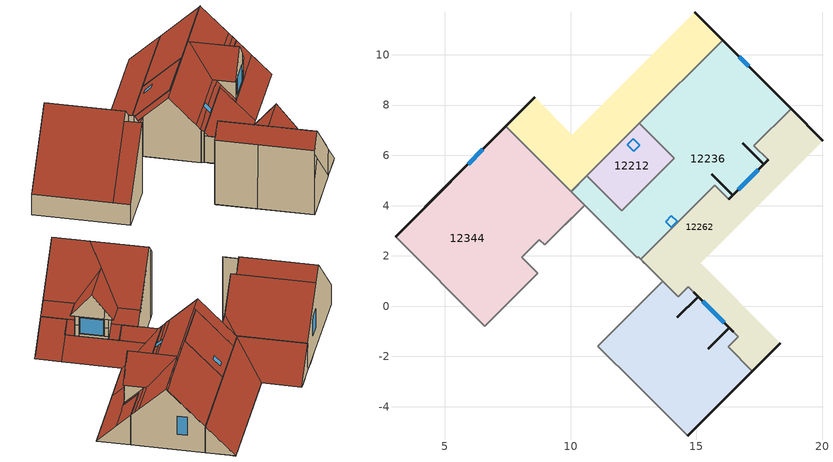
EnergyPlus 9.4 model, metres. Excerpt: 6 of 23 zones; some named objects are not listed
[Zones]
12286
 floor outside (21): 14.9,0.55 15.07,0.38 14.24,-0.45 14.07,-0.28 z4.62; 16.3,-0.85 16.47,-1.02 15.64,-1.85 15.47,-1.68 z4.62
 floor to 14135 (4): 14.65,-5.16 12.17,-2.67 12.46,-2.39 14.94,-4.87 z2.44
 floor to 14153 (4): 11.11,-1.61 11.08,-1.59 11.37,-1.3 11.4,-1.33 z2.44
 floor to 14175 (4): 12.17,-2.67 11.11,-1.61 11.4,-1.33 12.46,-2.39 z2.44; 14.94,-4.87 11.37,-1.3 12.22,-0.46 15.79,-4.03 z2.44
 floor to 14199 (4): 15.79,-4.03 14.82,-3.06 16.27,-1.62 17.23,-2.58 z2.44; 14.82,-3.06 13.3,-1.54 15.15,0.3 16.67,-1.22 z2.44
 floor to 14207 (4): 14.74,-0.1 14.27,0.37 14.67,0.77 15.15,0.3 z2.44; 13.3,-1.54 12.22,-0.46 13.66,0.99 14.74,-0.1 z2.44
 wall outside (7): 15.07,0.38,3.44 14.24,-0.45,4.62 15.07,0.38,4.62; 16.3,-0.85,3.44 16.3,-0.85,4.62 15.47,-1.68,4.62; 14.65,-5.16,4.64 15.15,-4.66,5.34 14.65,-5.16,6.04; 17.2,-2.61,2.44 17.23,-2.58,2.44 17.23,-2.58,4.01 15.15,-4.66,6.95 14.65,-5.16,6.25 14.65,-5.16,6.04
 wall to 14175 (14): 13.66,0.99,2.44 11.33,-1.34,2.44 11.33,-1.34,6.6 11.58,-1.09,6.95 13.66,0.99,4.01
 wall to 433 (5): 14.65,-5.16,2.44 17.2,-2.61,2.44 15.15,-4.66,5.34 14.65,-5.16,4.64
 wall to 12219 (14): 12.62,-3.12 14.65,-5.16 z2.44:6.25
 wall to 12262 (5): 16.3,-0.85 16.11,-0.66 z3.59:4.1; 16.67,-1.22 16.3,-0.85 / 15.26,0.19 14.67,0.77 z2.44:3.44; 16.3,-0.85 15.26,0.19 z2.44:3.59; 15.26,0.19 15.07,0.38 z3.44:4.1; 16.3,-0.85 16.11,-0.66 / 15.26,0.19 15.07,0.38 z4.1:4.62; 16.11,-0.66 15.26,0.19 z3.59:4.62; 14.27,0.37 13.66,0.99 / 17.23,-2.58 16.27,-1.62 z2.44:4.01; 16.11,-0.66,4.62 14.9,0.55,4.62 15.68,-0.24,6 16.11,-0.66,5.25; 16.47,-1.02,4.62 16.11,-0.66,4.62 16.11,-0.66,5.25; 16.27,-1.62,2.44 16.67,-1.22,2.44 16.67,-1.22,3.44 16.27,-1.62,4.01; 14.67,0.77,2.44 14.27,0.37,2.44 14.27,0.37,4.01 14.67,0.77,3.44
 wall to 12313 (13): 11.33,-1.34,2.44 11.08,-1.59,2.44 11.08,-1.59,6.25 11.33,-1.34,6.6
 wall to 12306 (13): 11.08,-1.59 12.62,-3.12 z2.44:6.25
 window inside (Project internal glazing - 1002): 16.08,-0.63 15.29,0.16 z3.63:4.58
 roof outside (17): 15.07,0.38,3.44 14.67,0.77,3.44 14.27,0.37,4.01 14.66,-0.02,4.01; 16.67,-1.22,3.44 16.3,-0.85,3.44 15.9,-1.26,4.01 16.27,-1.62,4.01; 16.8,-3.01,4.62 15.64,-1.85,4.62 13.88,-2.05,6 13.74,-3.25,6.95 15.15,-4.66,6.95; 14.07,-0.28,4.62 13.23,0.56,4.62 11.58,-1.09,6.95 13.74,-3.25,6.95; 17.23,-2.58,4.01 15.9,-1.26,4.01 15.47,-1.68,4.62 16.8,-3.01,4.62; 14.66,-0.02,4.01 13.66,0.99,4.01 13.23,0.56,4.62 14.24,-0.45,4.62; 14.9,0.55,4.62 14.07,-0.28,4.62 13.88,-2.05,6 15.68,-0.24,6; 11.08,-1.59,6.25 14.65,-5.16,6.25 15.15,-4.66,6.95 11.58,-1.09,6.95; 15.64,-1.85,4.62 16.47,-1.02,4.62 15.68,-0.24,6 13.88,-2.05,6
12344
 floor to 14164 (4): 6.59,-0.79 5.95,-0.15 8.05,1.94 8.69,1.31 z2.44; 5.95,-0.15 3.03,2.77 5.84,5.57 8.76,2.65 z2.44; 8.97,2.43 5.84,5.57 6.02,5.75 9.16,2.62 z2.44
 floor to 14218 (4): 9.16,2.62 7.94,3.84 9.34,5.24 10.56,4.02 z2.44
 floor to 14229 (4): 7.94,3.84 6.02,5.75 6.93,6.66 8.85,4.74 z2.44
 floor to 14236 (4): 8.85,4.74 6.93,6.66 7.42,7.16 9.34,5.24 z2.44
 wall outside (7): 7.42,7.16,2.44 3.03,2.77,2.44 3.03,2.77,3.63 5.38,5.11,6.95 7.42,7.16,4.06
 wall to 14175 (14): 8.69,1.31 8.05,1.94 z2.44:6.6; 8.97,2.43 10.56,4.02 z2.44:4.77; 8.76,2.65 8.97,2.43 z2.44:6.3; 8.05,1.94,2.44 8.76,2.65,2.44 8.76,2.65,6.3 8.3,2.19,6.95 8.05,1.94,6.6; 8.97,2.43,4.77 10.05,3.51,4.77 8.97,2.43,6.3
 wall to 12226 (5): 10.02,4.56 7.42,7.16 z2.44:4.06
 wall to 12236 (14): 10.56,4.02 10.02,4.56 z2.44:4.06; 10.56,4.02,4.06 10.05,4.53,4.06 10.56,4.02,4.77
 wall to 12313 (13): 6.59,-0.79,2.44 8.69,1.31,2.44 8.69,1.31,6.6 6.59,-0.79,3.63
 wall to 12332 (5): 3.03,2.77 6.59,-0.79 z2.44:3.63
 window (1.44UPVC Frame 20YO Dbl LoE (e2=.1) Clr 3mm/13mm Air - 1001): 6.5,6.23 5.92,5.66 z3.67:4.79
 roof outside (17): 5.95,-0.15,3.63 6.59,-0.79,3.63 8.69,1.31,6.6 8.05,1.94,6.6; 3.03,2.77,3.63 5.95,-0.15,3.63 8.3,2.19,6.95 5.38,5.11,6.95; 8.76,2.65,6.3 5.84,5.57,6.3 5.38,5.11,6.95 8.3,2.19,6.95; 10.05,4.53,4.06 7.42,7.16,4.06 5.84,5.57,6.3 8.97,2.43,6.3 10.05,3.51,4.77; 10.05,4.53,4.06 10.05,3.51,4.77 10.56,4.02,4.77
12212
 floor to 14175 (4): 12.04,3.79 10.65,5.19 10.73,5.27 12.12,3.88 z2.44
 floor to 14247 (4): 12.12,3.88 10.73,5.27 12.74,7.28 14.13,5.88 z2.44
 wall to 12226 (5): 12.74,7.28 10.65,5.19 z2.44:4.01
 wall to 12236 (14): 12.04,3.79 14.13,5.88 z2.44:5.98; 10.65,5.19,2.44 12.04,3.79,2.44 12.04,3.79,5.98 10.65,5.19,4.01; 14.13,5.88,2.44 12.74,7.28,2.44 12.74,7.28,4.01 14.13,5.88,5.98
 roof outside (17): 12.74,7.28,4.01 10.65,5.19,4.01 12.04,3.79,5.98 14.13,5.88,5.98
 skylight (1.44UPVC Frame 20YO Dbl LoE (e2=.1) Clr 3mm/13mm Air - 1001): 12.48,6.65,4.27 12.25,6.42,4.27 12.5,6.16,4.63 12.74,6.4,4.63
12226
 floor outside (21): 8.57,8.3 10.05,6.82 9.84,6.6 8.36,8.09 z2.44; 14.93,11.7 15.14,11.48 10.05,6.39 9.84,6.6 z2.44
 floor to 14175 (12): 10.16,4.7 10.12,4.75 10.68,5.31 10.73,5.27 z2.44
 floor to 14218 (12): 10.02,4.56 9.34,5.24 9.48,5.38 10.16,4.7 z2.44
 floor to 14236 (12): 9.34,5.24 9.12,5.46 9.26,5.6 9.48,5.38 z2.44; 10.12,4.75 9.26,5.6 9.83,6.17 10.68,5.31 z2.44; 9.12,5.46 7.42,7.16 8.36,8.09 10.05,6.39 z2.44
 floor to 14247 (12): 10.73,5.27 9.83,6.17 15.14,11.48 16.04,10.58 z2.44
 wall outside (7): 8.57,8.3,2.44 7.42,7.16,2.44 7.42,7.16,4.06; 16.04,10.58,2.44 14.93,11.7,2.44 16.04,10.58,4.01
 wall to 12236 (6): 12.74,7.28 16.04,10.58 z2.44:4.01; 10.65,5.19,3.17 10.65,5.19,4.01 10.05,4.59,4.01; 10.02,4.56,2.44 10.65,5.19,2.44 10.65,5.19,3.17 10.02,4.56,4.06
 roof outside (19): 14.93,11.7,2.44 10.05,6.82,2.44 10.05,4.59,4.01 16.04,10.58,4.01; 10.05,6.82,2.44 8.57,8.3,2.44 7.42,7.16,4.06 10.02,4.56,4.06 10.05,4.59,4.01
12236
 floor outside (21): 17.02,6.65 17.85,5.82 17.68,5.65 16.85,6.49 z4.62; 15.62,5.25 16.45,4.42 16.28,4.25 15.45,5.08 z4.62
 floor to 14175 (4): 12.65,1.93 10.96,3.62 10.99,3.65 12.68,1.97 z2.44; 12.78,1.87 10.99,3.65 11.14,3.8 12.92,2.01 z2.44; 11.04,3.83 10.16,4.7 10.2,4.74 11.07,3.86 z2.44; 13.37,2.46 12.04,3.79 12.12,3.88 13.45,2.54 z2.44; 12.92,2.01 10.2,4.74 10.65,5.19 13.37,2.46 z2.44
 floor to 14218 (4): 10.96,3.62 10.02,4.56 10.16,4.7 11.1,3.76 z2.44
 floor to 14247 (4): 16.28,4.25 15.72,4.81 17.29,6.38 17.85,5.82 z2.44; 14.13,5.88 12.74,7.28 16.04,10.58 17.43,9.19 z2.44; 13.45,2.54 12.12,3.88 17.43,9.19 18.77,7.86 z2.44
 wall outside (7): 17.49,5.46 17.68,5.65 z3.59:4.1; 16.64,4.61 17.68,5.65 z3.44:3.59; 16.45,4.42 16.64,4.61 z3.44:4.1; 17.49,5.46 17.68,5.65 / 16.45,4.42 16.64,4.61 z4.1:4.62; 16.64,4.61 17.49,5.46 z3.59:4.62; 16.28,4.25,4.62 17.49,5.46,4.62 17.49,5.46,5.25 17.07,5.03,6; 17.49,5.46,4.62 17.85,5.82,4.62 17.49,5.46,5.25; 18.77,7.86,2.44 16.04,10.58,2.44 16.04,10.58,4.01 17.48,9.14,6.05 18.77,7.86,4.23; 17.68,5.65,3.44 16.85,6.49,4.62 17.68,5.65,4.62; 16.45,4.42,3.44 16.45,4.42,4.62 15.62,5.25,4.62
 wall to 14175 (14): 12.65,1.93 12.68,1.97 z2.44:4.37; 12.68,1.97,2.44 12.78,1.87,2.44 12.78,1.87,4.23 12.68,1.97,4.37; 10.56,4.02,2.44 12.65,1.93,2.44 12.65,1.93,4.37 11.46,3.12,6.05 10.56,4.02,4.77
 wall to 12262 (5): 12.78,1.87 15.72,4.81 / 17.29,6.38 18.77,7.86 z2.44:4.23; 16.28,4.25 17.85,5.82 z2.44:3.44; 15.72,4.81,2.44 16.28,4.25,2.44 16.28,4.25,3.44 15.72,4.81,4.23; 17.85,5.82,2.44 17.29,6.38,2.44 17.29,6.38,4.23 17.85,5.82,3.44
 window (1.44UPVC Frame 20YO Dbl LoE (e2=.1) Clr 3mm/13mm Air - 1001): 16.67,4.64 17.46,5.43 z3.63:4.58; 17.08,9.54 16.71,9.92 z3.38:4.48
 roof outside (17): 16.04,10.58,4.01 12.74,7.28,4.01 14.13,5.88,5.98 17.43,9.19,5.98; 17.43,9.19,5.98 12.04,3.79,5.98 12.09,3.75,6.05 17.48,9.14,6.05; 10.65,5.19,4.01 10.05,4.59,4.01 10.05,4.53,4.06 11.46,3.12,6.05 12.09,3.75,6.05; 17.68,5.65,3.44 17.85,5.82,3.44 17.29,6.38,4.23 17.12,6.21,4.23; 17.12,6.21,4.23 18.77,7.86,4.23 18.63,7.99,4.43 16.99,6.35,4.43; 14.29,3.38,4.23 15.89,4.98,4.23 15.75,5.11,4.43 14.15,3.51,4.43; 16.28,4.25,3.44 16.45,4.42,3.44 15.89,4.98,4.23 15.72,4.81,4.23; 12.78,1.87,4.23 14,3.08,4.23 13.86,3.22,4.43 12.64,2,4.43; 12.47,2.11,4.62 15.45,5.08,4.62 15.25,6.85,6 15.19,6.85,6.05 11.46,3.12,6.05; 17.02,6.65,4.62 18.5,8.13,4.62 17.48,9.14,6.05 15.19,6.85,6.05; 16.99,6.35,4.43 18.63,7.99,4.43 18.5,8.13,4.62 16.85,6.49,4.62; 12.61,1.97,4.43 13.86,3.22,4.43 13.72,3.36,4.62 12.47,2.11,4.62; 14.15,3.51,4.43 15.75,5.11,4.43 15.62,5.25,4.62 14.02,3.65,4.62; 14,3.09,4.23 14.29,3.38,4.23 14.02,3.65,4.62 13.72,3.36,4.62; 17.85,5.82,4.62 17.02,6.65,4.62 15.25,6.85,6 17.07,5.03,6; 15.45,5.08,4.62 16.28,4.25,4.62 17.07,5.03,6 15.25,6.85,6
 skylight (1.44UPVC Frame 20YO Dbl LoE (e2=.1) Clr 3mm/13mm Air - 1001): 14,3.13,4.26 14.24,3.37,4.26 14.01,3.6,4.59 13.77,3.37,4.59
12262
 floor outside (21): 19.82,6.8 20.04,6.59 15.16,1.71 14.95,1.92 z2.44; 14.95,1.92 18.34,-1.47 18.13,-1.68 14.73,1.71 z2.44
 floor to 14175 (12): 13.65,0.99 12.99,1.66 13.02,1.69 13.69,1.03 z2.44; 12.99,1.66 12.78,1.87 13.45,2.54 13.66,2.33 z2.44
 floor to 14199 (12): 16.67,-1.22 15.15,0.3 15.64,0.8 17.17,-0.72 z2.44; 17.23,-2.58 16.27,-1.62 17.17,-0.72 18.13,-1.68 z2.44
 floor to 14207 (12): 15.42,0.58 14.51,1.49 14.73,1.71 15.64,0.8 z2.44; 13.69,1.03 13.02,1.69 13.66,2.33 14.33,1.67 z2.44; 14.27,0.37 13.65,0.99 14.06,1.39 14.67,0.77 z2.44; 15.15,0.3 14.06,1.39 14.33,1.67 15.42,0.58 z2.44
 floor to 14247 (12): 17.85,5.82 17.29,6.38 18.77,7.86 19.33,7.3 z2.44; 16.78,3.75 16.28,4.25 19.33,7.3 19.82,6.8 z2.44; 14.51,1.49 13.45,2.54 15.72,4.81 16.78,3.75 z2.44
 wall outside (7): 15.23,0.22 15.07,0.38 z3.59:4.1; 16.14,-0.69 15.07,0.38 z3.44:3.59; 16.31,-0.85 16.14,-0.69 z3.44:4.1; 15.23,0.22 15.07,0.38 / 16.31,-0.85 16.14,-0.69 z4.1:4.62; 16.14,-0.69 15.23,0.22 z3.59:4.62; 16.47,-1.02,4.62 15.23,0.22,4.62 15.23,0.22,5.2 15.69,-0.23,6; 15.23,0.22,4.62 14.9,0.55,4.62 15.23,0.22,5.2; 17.23,-2.58,2.44 18.34,-1.47,2.44 17.23,-2.58,4.01; 20.04,6.59,2.44 18.77,7.86,2.44 18.77,7.86,4.23
 wall to 14175 (6): 12.78,1.87 13.66,0.99 z2.44:4.01; 12.78,1.87,4.01 12.93,1.71,4.01 12.78,1.87,4.23
 window (1.44UPVC Frame 20YO Dbl LoE (e2=.1) Clr 3mm/13mm Air - 1001): 16.11,-0.66 15.26,0.19 z3.63:4.58
 roof outside (19): 14.67,0.77,3.44 13.74,1.71,3.44 12.93,1.71,4.01 14.27,0.37,4.01; 17.38,-0.51,2.44 15.16,1.71,2.44 13.74,1.71,3.44 16.67,-1.22,3.44; 18.34,-1.47,2.44 17.38,-0.51,2.44 16.27,-1.62,4.01 17.23,-2.58,4.01; 17.85,5.82,3.44 19.33,7.3,3.44 18.77,7.86,4.23 17.29,6.38,4.23; 16.99,3.54,2.44 20.04,6.59,2.44 19.33,7.3,3.44 16.28,4.25,3.44; 15.16,1.71,2.44 16.99,3.54,2.44 15.72,4.81,4.23 12.78,1.87,4.23 12.93,1.71,4.01
[Site:Location]
20YO_Wick (01-01:31-12)  (01-01:31-12): 58.45, -3.08, 0, 36
[Site:GroundTemperature:BuildingSurface]
18, 18, 18, 18, 18, 18, 18, 18, 18, 18, 18, 18
[Site:GroundTemperature:Deep]
14, 14, 14, 14, 14, 14, 14, 14, 14, 14, 14, 14
[Site:GroundTemperature:Shallow]
14, 14, 14, 14, 14, 14, 14, 14, 14, 14, 14, 14
[Site:GroundTemperature:FCfactorMethod]
3.75, 4.63, 6.32, 7.93, 10.97, 12.57, 13.01, 12.2, 10.33, 7.99, 5.69, 4.17
[Site:GroundReflectance]
0.2, 0.2, 0.2, 0.2, 0.2, 0.2, 0.2, 0.2, 0.2, 0.2, 0.2, 0.2
[Site:GroundReflectance:SnowModifier]
2, 2
[SizingPeriod:DesignDay]
Summer Design Day in 20YO_Wick (01-01:31-12) Jun: 6, 15, SummerDesignDay, 18.3, 6.7, , , WetBulb, 14.1, , , , , 100893.3, 0, 0, No, No, Yes, ASHRAEClearSky, , , , , 0.98
Summer Design Day in 20YO_Wick (01-01:31-12) Jul: 7, 15, SummerDesignDay, 20.1, 6.7, , , WetBulb, 16.1, , , , , 100893.3, 0, 0, No, No, Yes, ASHRAEClearSky, , , , , 0.98
Summer Design Day in 20YO_Wick (01-01:31-12) Aug: 8, 15, SummerDesignDay, 20.1, 6.5, , , WetBulb, 16.2, , , , , 100893.3, 0, 0, No, No, Yes, ASHRAEClearSky, , , , , 0.98
Summer Design Day in 20YO_Wick (01-01:31-12) Sep: 9, 15, SummerDesignDay, 18.6, 6.2, , , WetBulb, 15.3, , , , , 100893.3, 0, 0, No, No, Yes, ASHRAEClearSky, , , , , 0.98
[Site:Precipitation]
ScheduleAndDesignLevel: 0.75, Site Precipitation Schedule, 0.75
[Building]
Building: 0, Suburbs, .04, .4, FullExterior, 25, 6
[Material:NoMass]
7_RVAL_2; 7_RVAL_4; 13_RVAL_2; 14_RVAL_2; 19_RVAL_2: Rough, .15, 0.9, 0.7, 0.7
12_RVAL_2: Rough, .18, 0.9, 0.7, 0.7
[Construction]
4: 3_1_7
5: 5_1_5, 5_2_103, 5_3_11, 5_4_66
6: 5_4_66, 5_3_11, 5_2_103, 5_1_5
7: 7_1_3336, 7_RVAL_2, 7_3_28, 7_RVAL_4, 7_5_27
12: 11_5_113, 12_RVAL_2, 11_3_8, 11_2_20, 11_1_36
13: 13_1_27, 13_RVAL_2, 13_1_27
14: 13_1_27, 14_RVAL_2, 13_1_27
17: 17_1_33, 17_2_111, 17_3_77
19: 17_1_33, 19_RVAL_2, 17_3_77
21: 21_1_17, 21_2_111, 21_3_34
1.44UPVC Frame 20YO Dbl LoE (e2=.1) Clr 3mm/13mm Air - 1001: Simple 1.44UPVC Frame 20YO Dbl LoE (e2=.1) Clr 3mm/13mm Air - 1001
Project internal glazing - 1002: 2, 1001, 2, 1001, 2
[WindowMaterial:Gas]
1001: Air, .006
[WindowMaterial:Glazing]
2: SpectralAverage, , .003, .837, .075, .075, .898, .081, .081, 0, .84, .84, .9, 1
[Material]
3_1_7: Rough, .1, 1.4, 2100, 840, 0.9, 0.6, 0.6
5_1_5: Rough, .1, 0.84, 1700, 800, 0.9, 0.7, 0.7
5_2_103: Rough, .0795, 0.034, 35, 1400, 0.9, 0.6, 0.6
5_3_11: Rough, .1, 0.51, 1400, 1000, 0.9, 0.6, 0.6
5_4_66: Rough, .013, 0.4, 1000, 1000, 0.9, 0.5, 0.5
7_1_3336: Rough, .0508, 2.21, 2321.4, 837.36, 0.9, 0.7, 0.7
7_3_28: Rough, .025, 0.028, 35, 1590, 0.9, 0.6, 0.6
7_5_27: Rough, .013, 0.25, 900, 1000, 0.9, 0.5, 0.5
11_1_36: Rough, .01, 0.15, 700, 1420, 0.9, 0.78, 0.78
11_2_20: Rough, .1319, 0.04, 12, 840, 0.9, 0.6, 0.6
11_3_8: Rough, .1, 0.38, 1200, 1000, 0.9, 0.6, 0.6
11_5_113: Rough, .013, 0.25, 2800, 896, 0.9, 0.5, 0.5
13_1_27: Rough, .025, 0.25, 900, 1000, 0.9, 0.5, 0.5
17_1_33: Rough, .025, 1, 2000, 800, 0.9, 0.7, 0.7
17_2_111: Rough, .2423, 0.04, 30, 840, 0.9, 0.6, 0.6
17_3_77: Rough, .005, 0.19, 960, 837, 0.9, 0.8, 0.8
21_1_17: Rough, .025, 0.5, 1300, 1000, 0.9, 0.7, 0.7
21_2_111: Rough, .1482, 0.04, 30, 840, 0.9, 0.6, 0.6
21_3_34: Rough, .005, 0.14, 650, 1200, 0.9, 0.78, 0.78
[WindowMaterial:SimpleGlazingSystem]
Simple 1.44UPVC Frame 20YO Dbl LoE (e2=.1) Clr 3mm/13mm Air - 1001: 1.44, .598, .769
[Zone]
12212: 0, 0, 0, 0, 1, 1, , 10.3237, 4.8996, TARP, , Yes
12226: 0, 0, 0, 0, 1, 1, , 4.4766, 9.5168, TARP, , No
12236: 0, 0, 0, 0, 1, 1, , 55.4056, 25.0996, TARP, , Yes
12262: 0, 0, 0, 0, 1, 1, , 1.2297, 15.5246, TARP, , No
12286: 0, 0, 0, 0, 1, 1, , 49.8151, 17.7792, TARP, , Yes
12344: 0, 0, 0, 0, 1, 1, , 63.7845, 25.5173, TARP, , Yes
[ZoneInfiltration:DesignFlowRate]
12212 Infiltration: 12212, 2, Flow/zone, .002007, , , , 1, 0, 0, 0
12226 Infiltration: 12226, 2, Flow/zone, .00087, , , , 1, 0, 0, 0
12236 Infiltration: 12236, 2, Flow/zone, .010773, , , , 1, 0, 0, 0
12262 Infiltration: 12262, 2, Flow/zone, .000239, , , , 1, 0, 0, 0
12286 Infiltration: 12286, 2, Flow/zone, .009686, , , , 1, 0, 0, 0
12344 Infiltration: 12344, 2, Flow/zone, .012403, , , , 1, 0, 0, 0
[PEOPLE]
People 12212: 12212, 3334, People/Area, , 0.0187368, , .3, AutoCalculate, Activity Schedule 12212, 3.82e-08, No, ZoneAveraged, , Work efficiency, ClothingInsulationSchedule, , Clothing Schedule 12212, 8060
People 12236: 12236, 6072, People/Area, , 0.0215278, , .3, AutoCalculate, Activity Schedule 12236, 3.82e-08, No, ZoneAveraged, , Work efficiency, ClothingInsulationSchedule, , Clothing Schedule 12236, 8060
People 12286: 12286, 3329, People/Area, , 0.0229388, , .3, AutoCalculate, Activity Schedule 12286, 3.82e-08, No, ZoneAveraged, , Work efficiency, ClothingInsulationSchedule, , Clothing Schedule 12286, 8060
People 12344: 12344, 6072, People/Area, , 0.0215278, , .3, AutoCalculate, Activity Schedule 12344, 3.82e-08, No, ZoneAveraged, , Work efficiency, ClothingInsulationSchedule, , Clothing Schedule 12344, 8060
[Lights]
12212 General lighting: 12212, 3335, Watts/Area, , 7.5, , 0, .42, .18, 1, ELECTRIC EQUIPMENT#12212#GeneralLights
12236 General lighting: 12236, 6073, Watts/Area, , 15, , 0, .42, .18, 1, ELECTRIC EQUIPMENT#12236#GeneralLights
12286 General lighting: 12286, 3330, Watts/Area, , 5, , 0, .42, .18, 1, ELECTRIC EQUIPMENT#12286#GeneralLights
12344 General lighting: 12344, 6073, Watts/Area, , 15, , 0, .42, .18, 1, ELECTRIC EQUIPMENT#12344#GeneralLights
[OtherEquipment]
12212 Equipment gain: Electricity, 12212, 3336, Watts/Area, , 1.67, , 0, .2, 0, 0, General
12236 Miscellaneous gain: Electricity, 12236, 2, Watts/Area, , 13.03, , 0, .2, 0, 0, General
12286 Equipment gain: Electricity, 12286, 3331, Watts/Area, , 3.58, , 0, .2, 0, 0, General
12344 Miscellaneous gain: Electricity, 12344, 2, Watts/Area, , 13.03, , 0, .2, 0, 0, General
[WaterUse:Equipment]
DHW 12212: DHW 12212, 1.89824e-07, 3334, DHW Supply Temperature 12212, DHW Supply Temperature 12212, DHW Mains Temperature 12212, 12212
DHW 12286: DHW 12286, 2.99142e-07, 3329, DHW Supply Temperature 12286, DHW Supply Temperature 12286, DHW Mains Temperature 12286, 12286
[Sizing:Zone]
12212: SupplyAirTemperature, 12, 0, SupplyAirTemperature, 35, 0, 0.0077, 0.0156, 12212, 1.25, 1.15, DesignDay, , , , 0, DesignDay, , , , , 12212
12236: SupplyAirTemperature, 12, 0, SupplyAirTemperature, 35, 0, 0.0077, 0.0156, 12236, 1.25, 1.15, DesignDay, , , , 0, DesignDay, , , , , 12236
12286: SupplyAirTemperature, 12, 0, SupplyAirTemperature, 35, 0, 0.0077, 0.0156, 12286, 1.25, 1.15, DesignDay, , , , 0, DesignDay, , , , , 12286
12344: SupplyAirTemperature, 12, 0, SupplyAirTemperature, 35, 0, 0.0077, 0.0156, 12344, 1.25, 1.15, DesignDay, , , , 0, DesignDay, , , , , 12344
[DesignSpecification:ZoneAirDistribution]
12212; 12236; 12286; 12344: 1, 1
[DesignSpecification:OutdoorAir]
12212: Sum, .012, 0, 0, 0, 3334
12236; 12344: Sum, .0023597, .0003048, 0, 0, 6072
12286: Sum, .01, 0, 0, 0, 3329
[ZoneControl:Thermostat]
12212 Thermostat: 12212, Zone Control Type Sched, ThermostatSetpoint:DualSetpoint, Dual Setpoint - Zone 12212
12236 Thermostat: 12236, Zone Control Type Sched, ThermostatSetpoint:DualSetpoint, Dual Setpoint - Zone 12236
12286 Thermostat: 12286, Zone Control Type Sched, ThermostatSetpoint:DualSetpoint, Dual Setpoint - Zone 12286
12344 Thermostat: 12344, Zone Control Type Sched, ThermostatSetpoint:DualSetpoint, Dual Setpoint - Zone 12344
[ThermostatSetpoint:DualSetpoint]
Dual Setpoint - Zone 12212: 12212 Heating Setpoint Schedule, 12212 Cooling SP Sch
Dual Setpoint - Zone 12236: 12236 Heating Setpoint Schedule, 12236 Cooling SP Sch
Dual Setpoint - Zone 12286: 12286 Heating Setpoint Schedule, 12286 Cooling SP Sch
Dual Setpoint - Zone 12344: 12344 Heating Setpoint Schedule, 12344 Cooling SP Sch
[Zone equipment]
12212: 12212 Ideal Loads Air
12236: 12236 Ideal Loads Air
12286: 12286 Ideal Loads Air
12344: 12344 Ideal Loads Air
[ZoneHVAC:IdealLoadsAirSystem]
12212 Ideal Loads Air: , Node 12212 In, , , 35, 12, 0.0156, 0.0077, LimitCapacity, Autosize, Autosize, LimitFlowRateAndCapacity, Autosize, Autosize, 12212 Heating Availability Sch, 12212 Cooling Availability Sch, None, , None, 12212, , , NoEconomizer, None
12236 Ideal Loads Air: , Node 12236 In, , , 35, 12, 0.0156, 0.0077, LimitCapacity, Autosize, Autosize, LimitFlowRateAndCapacity, Autosize, Autosize, 12236 Heating Availability Sch, 12236 Cooling Availability Sch, None, , None, 12236, , , NoEconomizer, None
12286 Ideal Loads Air: , Node 12286 In, , , 35, 12, 0.0156, 0.0077, LimitCapacity, Autosize, Autosize, LimitFlowRateAndCapacity, Autosize, Autosize, 12286 Heating Availability Sch, 12286 Cooling Availability Sch, None, , None, 12286, , , NoEconomizer, None
12344 Ideal Loads Air: , Node 12344 In, , , 35, 12, 0.0156, 0.0077, LimitCapacity, Autosize, Autosize, LimitFlowRateAndCapacity, Autosize, Autosize, 12344 Heating Availability Sch, 12344 Cooling Availability Sch, None, , None, 12344, , , NoEconomizer, None
[Schedule:Compact]
Work efficiency: Any Number, Through: 12/31, For: AllDays, Until: 24:00, 0
3334: Fraction, Through: 31 Dec, For: Weekdays SummerDesignDay, Until: 07:00, 0, Until: 10:00, 1, Until: 19:00, 0, Until: 23:00, 0.2, Until: 24:00, 0, For: Weekends, Until: 07:00, 0, Until: 10:00, 1, Until: 19:00, 0, Until: 23:00, 0.2, Until: 24:00, 0, For: Holidays, Until: 07:00, 0, Until: 10:00, 1, Until: 19:00, 0, Until: 23:00, 0.2, Until: 24:00, 0, For: WinterDesignDay AllOtherDays, Until: 24:00, 0
8060: Any Number, Through: 12/31, For: AllDays, Until: 24:00, 0.137
Activity Schedule 12212: Any Number, Through: 12/31, For: AllDays, Until: 24:00, 108
Clothing Schedule 12212: Any Number, Through: 4/1, For: AllDays, Until: 24:00, 1, Through: 9/30, For: AllDays, Until: 24:00, .5, Through: 12/31, For: AllDays, Until: 24:00, 1
